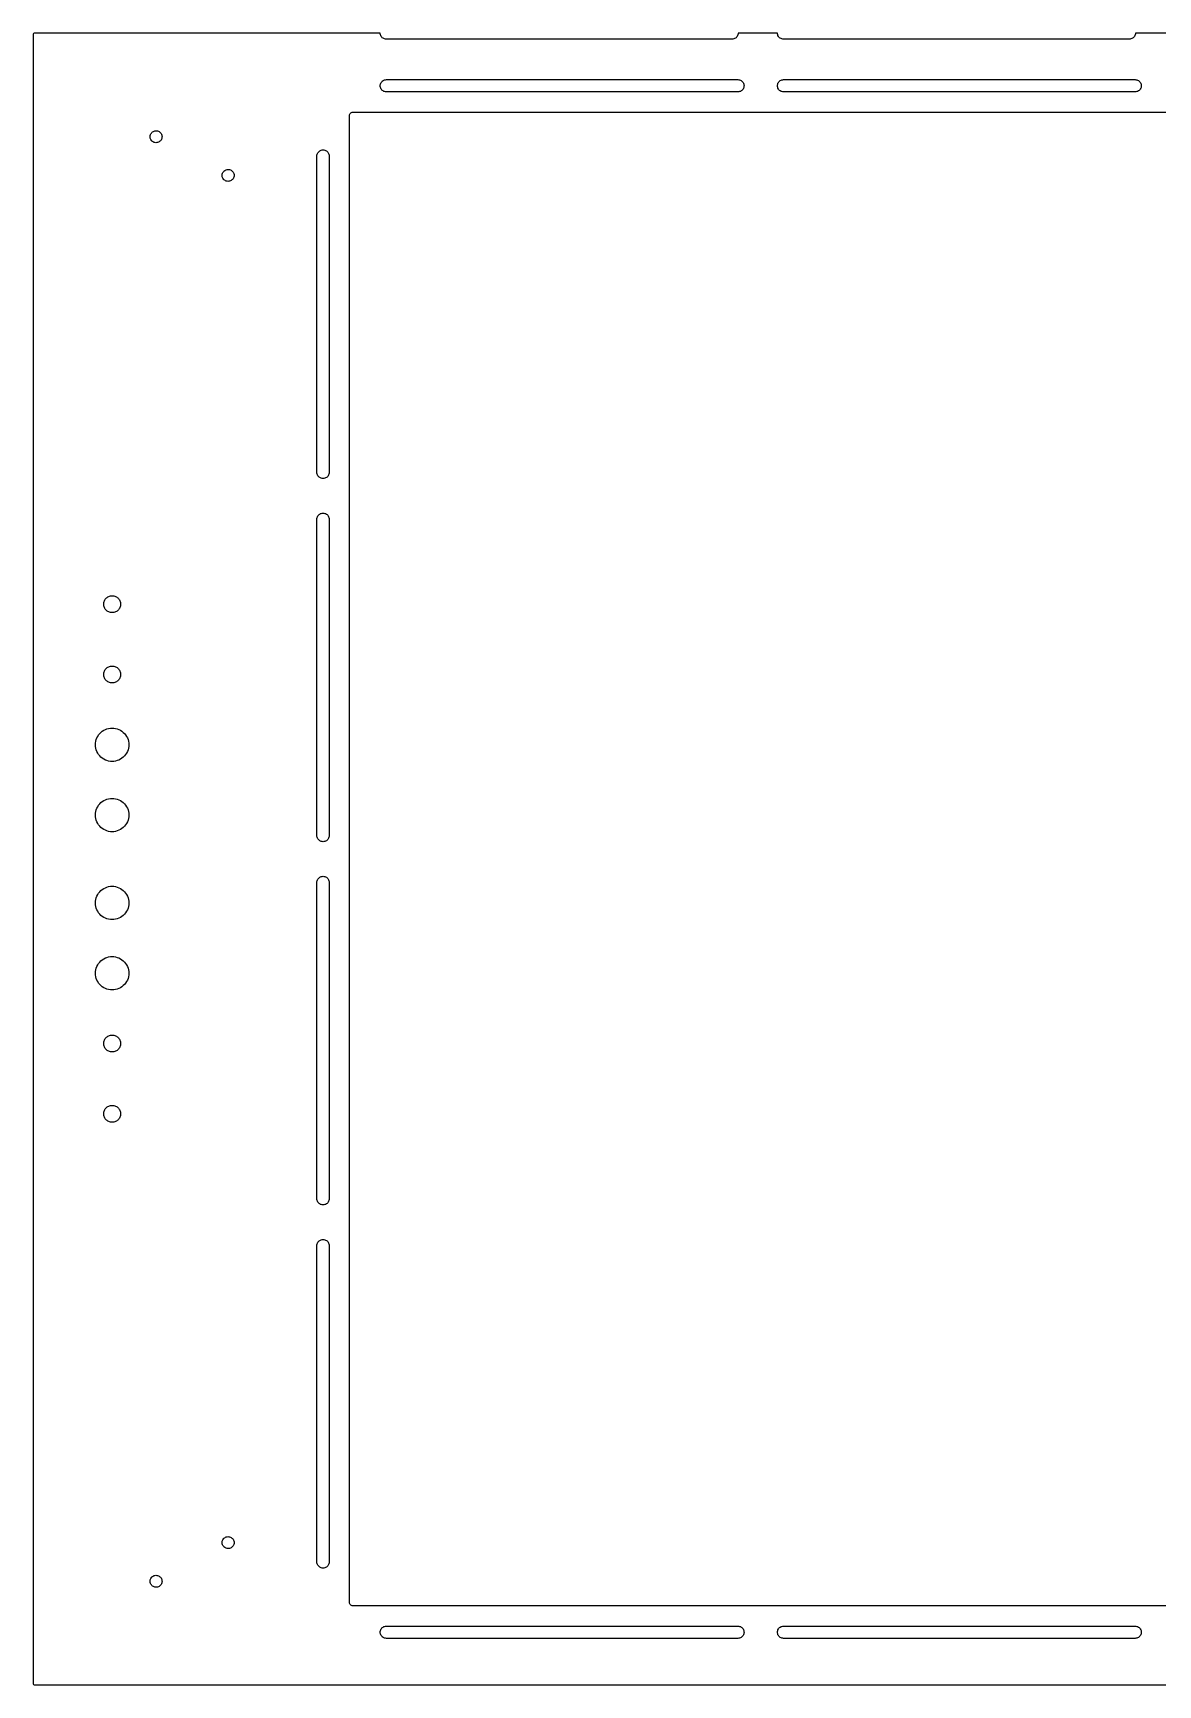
# Model space of a CAD drawing. Header units: metres. Extents: x -320 to 320, y -235 to 235.
# Drawn here: x -320 to 0, y -235 to 235 of the extents above; entities that cross this region are included whole.
import ezdxf

# ---------------------------------------------------------------- set-up
doc = ezdxf.new("R2010")
doc.units = ezdxf.units.M

msp = doc.modelspace()

# ---------------------------------------------------------------- linework, layer by layer
for p, q in [((-319.5, 235), (-319.691, 234.962)), ((-221.25, 235), (-319.5, 235)), ((-221.232, 234.751), (-221.25, 235)), ((-119.417, 235), (-119.434, 234.751)), ((-108.25, 235), (-119.417, 235)), ((-108.232, 234.751), (-108.25, 235)), ((-6.41666, 235), (-6.43448, 234.751)), ((4.75, 235), (-6.41666, 235)), ((-319.962, 234.691), (-320, 234.5)), ((-320, 234.5), (-320, -234.5)), ((-319.854, 234.854), (-319.962, 234.691)), ((-319.691, 234.962), (-319.854, 234.854)), ((-221.179, 234.507), (-221.232, 234.751)), ((-221.092, 234.273), (-221.179, 234.507)), ((-220.972, 234.054), (-221.092, 234.273)), ((-220.823, 233.854), (-220.972, 234.054)), ((-220.646, 233.677), (-220.823, 233.854)), ((-220.446, 233.528), (-220.646, 233.677)), ((-220.227, 233.408), (-220.446, 233.528)), ((-219.993, 233.321), (-220.227, 233.408)), ((-219.749, 233.268), (-219.993, 233.321)), ((-219.5, 233.25), (-219.749, 233.268)), ((-121.167, 233.25), (-219.5, 233.25)), ((-120.918, 233.268), (-121.167, 233.25)), ((-120.674, 233.321), (-120.918, 233.268)), ((-120.44, 233.408), (-120.674, 233.321)), ((-120.221, 233.528), (-120.44, 233.408)), ((-120.021, 233.677), (-120.221, 233.528)), ((-119.844, 233.854), (-120.021, 233.677)), ((-119.694, 234.054), (-119.844, 233.854)), ((-119.575, 234.273), (-119.694, 234.054)), ((-119.488, 234.507), (-119.575, 234.273)), ((-119.434, 234.751), (-119.488, 234.507)), ((-108.179, 234.507), (-108.232, 234.751)), ((-108.092, 234.273), (-108.179, 234.507)), ((-107.972, 234.054), (-108.092, 234.273)), ((-107.823, 233.854), (-107.972, 234.054)), ((-107.646, 233.677), (-107.823, 233.854)), ((-107.446, 233.528), (-107.646, 233.677)), ((-107.227, 233.408), (-107.446, 233.528)), ((-106.993, 233.321), (-107.227, 233.408)), ((-106.749, 233.268), (-106.993, 233.321)), ((-106.5, 233.25), (-106.749, 233.268)), ((-8.16666, 233.25), (-106.5, 233.25)), ((-7.9176, 233.268), (-8.16666, 233.25)), ((-7.67363, 233.321), (-7.9176, 233.268)), ((-7.43968, 233.408), (-7.67363, 233.321)), ((-7.22054, 233.528), (-7.43968, 233.408)), ((-7.02065, 233.677), (-7.22054, 233.528)), ((-6.8441, 233.854), (-7.02065, 233.677)), ((-6.69446, 234.054), (-6.8441, 233.854)), ((-6.5748, 234.273), (-6.69446, 234.054)), ((-6.48755, 234.507), (-6.5748, 234.273)), ((-6.43448, 234.751), (-6.48755, 234.507)), ((-221.092, 220.727), (-220.972, 220.946)), ((-220.972, 220.946), (-220.823, 221.146)), ((-220.823, 221.146), (-220.646, 221.323)), ((-220.646, 221.323), (-220.446, 221.472)), ((-220.446, 221.472), (-220.227, 221.592)), ((-220.227, 221.592), (-219.993, 221.679)), ((-219.993, 221.679), (-219.749, 221.732)), ((-219.749, 221.732), (-219.5, 221.75)), ((-219.5, 221.75), (-119.5, 221.75)), ((-119.5, 221.75), (-119.251, 221.732)), ((-119.251, 221.732), (-119.007, 221.679)), ((-119.007, 221.679), (-118.773, 221.592)), ((-118.773, 221.592), (-118.554, 221.472)), ((-118.554, 221.472), (-118.354, 221.323)), ((-118.354, 221.323), (-118.177, 221.146)), ((-118.177, 221.146), (-118.028, 220.946)), ((-118.028, 220.946), (-117.908, 220.727)), ((-108.092, 220.727), (-107.972, 220.946)), ((-107.972, 220.946), (-107.823, 221.146)), ((-107.823, 221.146), (-107.646, 221.323)), ((-107.646, 221.323), (-107.446, 221.472)), ((-107.446, 221.472), (-107.227, 221.592)), ((-107.227, 221.592), (-106.993, 221.679)), ((-106.993, 221.679), (-106.749, 221.732)), ((-106.749, 221.732), (-106.5, 221.75)), ((-106.5, 221.75), (-6.5, 221.75)), ((-6.5, 221.75), (-6.25095, 221.732)), ((-6.25095, 221.732), (-6.00696, 221.679)), ((-6.00696, 221.679), (-5.77301, 221.592)), ((-5.77301, 221.592), (-5.55386, 221.472)), ((-5.55386, 221.472), (-5.35399, 221.323)), ((-5.35399, 221.323), (-5.17743, 221.146)), ((-5.17743, 221.146), (-5.0278, 220.946)), ((-5.0278, 220.946), (-4.90814, 220.727)), ((-221.25, 220), (-221.232, 220.249)), ((-221.232, 219.751), (-221.25, 220)), ((-221.232, 220.249), (-221.179, 220.493)), ((-221.179, 219.507), (-221.232, 219.751)), ((-221.179, 220.493), (-221.092, 220.727)), ((-221.092, 219.273), (-221.179, 219.507)), ((-220.972, 219.054), (-221.092, 219.273)), ((-220.823, 218.854), (-220.972, 219.054)), ((-220.646, 218.677), (-220.823, 218.854)), ((-220.446, 218.528), (-220.646, 218.677)), ((-220.227, 218.408), (-220.446, 218.528)), ((-219.993, 218.321), (-220.227, 218.408)), ((-219.749, 218.268), (-219.993, 218.321)), ((-219.5, 218.25), (-219.749, 218.268)), ((-119.5, 218.25), (-219.5, 218.25)), ((-119.251, 218.268), (-119.5, 218.25)), ((-119.007, 218.321), (-119.251, 218.268)), ((-118.773, 218.408), (-119.007, 218.321)), ((-118.554, 218.528), (-118.773, 218.408)), ((-118.354, 218.677), (-118.554, 218.528)), ((-118.177, 218.854), (-118.354, 218.677)), ((-118.028, 219.054), (-118.177, 218.854)), ((-117.908, 219.273), (-118.028, 219.054)), ((-117.908, 220.727), (-117.821, 220.493)), ((-117.821, 219.507), (-117.908, 219.273)), ((-117.821, 220.493), (-117.768, 220.249)), ((-117.768, 219.751), (-117.821, 219.507)), ((-117.768, 220.249), (-117.75, 220)), ((-117.75, 220), (-117.768, 219.751)), ((-108.25, 220), (-108.232, 220.249)), ((-108.232, 219.751), (-108.25, 220)), ((-108.232, 220.249), (-108.179, 220.493)), ((-108.179, 219.507), (-108.232, 219.751)), ((-108.179, 220.493), (-108.092, 220.727)), ((-108.092, 219.273), (-108.179, 219.507)), ((-107.972, 219.054), (-108.092, 219.273)), ((-107.823, 218.854), (-107.972, 219.054)), ((-107.646, 218.677), (-107.823, 218.854)), ((-107.446, 218.528), (-107.646, 218.677)), ((-107.227, 218.408), (-107.446, 218.528)), ((-106.993, 218.321), (-107.227, 218.408)), ((-106.749, 218.268), (-106.993, 218.321)), ((-106.5, 218.25), (-106.749, 218.268)), ((-6.5, 218.25), (-106.5, 218.25)), ((-6.25095, 218.268), (-6.5, 218.25)), ((-6.00696, 218.321), (-6.25095, 218.268)), ((-5.77301, 218.408), (-6.00696, 218.321)), ((-5.55386, 218.528), (-5.77301, 218.408)), ((-5.35399, 218.677), (-5.55386, 218.528)), ((-5.17743, 218.854), (-5.35399, 218.677)), ((-5.0278, 219.054), (-5.17743, 218.854)), ((-4.90814, 219.273), (-5.0278, 219.054)), ((-4.90814, 220.727), (-4.82088, 220.493)), ((-4.82088, 219.507), (-4.90814, 219.273)), ((-4.82088, 220.493), (-4.76781, 220.249)), ((-4.76781, 219.751), (-4.82088, 219.507)), ((-4.76781, 220.249), (-4.75, 220)), ((-4.75, 220), (-4.76781, 219.751)), ((-230, 211.5), (-229.975, 211.723)), ((-230, -211.5), (-230, 211.5)), ((-229.975, 211.723), (-229.901, 211.934)), ((-229.901, 211.934), (-229.782, 212.123)), ((-229.782, 212.123), (-229.623, 212.282)), ((-229.623, 212.282), (-229.434, 212.401)), ((-229.434, 212.401), (-229.223, 212.475)), ((-229.223, 212.475), (-229, 212.5)), ((-229, 212.5), (229, 212.5)), ((-286.18, 206.724), (-285.989, 206.883)), ((-285.989, 206.883), (-285.777, 207.012)), ((-285.777, 207.012), (-285.549, 207.109)), ((-285.549, 207.109), (-285.309, 207.172)), ((-285.309, 207.172), (-285.062, 207.199)), ((-285.062, 207.199), (-284.814, 207.19)), ((-284.814, 207.19), (-284.57, 207.145)), ((-284.57, 207.145), (-284.335, 207.065)), ((-284.335, 207.065), (-284.114, 206.951)), ((-284.114, 206.951), (-283.913, 206.807)), ((-283.913, 206.807), (-283.734, 206.634)), ((-286.695, 205.624), (-286.659, 205.87)), ((-286.695, 205.376), (-286.695, 205.624)), ((-286.659, 205.13), (-286.695, 205.376)), ((-286.659, 205.87), (-286.588, 206.107)), ((-286.588, 204.893), (-286.659, 205.13)), ((-286.588, 206.107), (-286.482, 206.332)), ((-286.482, 204.668), (-286.588, 204.893)), ((-286.482, 206.332), (-286.346, 206.539)), ((-286.346, 204.461), (-286.482, 204.668)), ((-286.346, 206.539), (-286.18, 206.724)), ((-286.18, 204.276), (-286.346, 204.461)), ((-285.989, 204.117), (-286.18, 204.276)), ((-285.777, 203.988), (-285.989, 204.117)), ((-285.549, 203.891), (-285.777, 203.988)), ((-285.309, 203.828), (-285.549, 203.891)), ((-285.062, 203.801), (-285.309, 203.828)), ((-284.814, 203.81), (-285.062, 203.801)), ((-284.57, 203.855), (-284.814, 203.81)), ((-284.335, 203.935), (-284.57, 203.855)), ((-284.114, 204.049), (-284.335, 203.935)), ((-283.913, 204.193), (-284.114, 204.049)), ((-283.734, 204.366), (-283.913, 204.193)), ((-283.734, 206.634), (-283.582, 206.438)), ((-283.582, 204.562), (-283.734, 204.366)), ((-283.582, 206.438), (-283.461, 206.222)), ((-283.461, 204.778), (-283.582, 204.562)), ((-283.461, 206.222), (-283.372, 205.99)), ((-283.372, 205.01), (-283.461, 204.778)), ((-283.372, 205.99), (-283.318, 205.748)), ((-283.318, 205.252), (-283.372, 205.01)), ((-283.318, 205.748), (-283.3, 205.5)), ((-283.3, 205.5), (-283.318, 205.252)), ((-239.25, 200), (-239.232, 200.249)), ((-239.25, 110), (-239.25, 200)), ((-239.232, 200.249), (-239.179, 200.493)), ((-239.179, 200.493), (-239.092, 200.727)), ((-239.092, 200.727), (-238.972, 200.946)), ((-238.972, 200.946), (-238.823, 201.146)), ((-238.823, 201.146), (-238.646, 201.323)), ((-238.646, 201.323), (-238.446, 201.472)), ((-238.446, 201.472), (-238.227, 201.592)), ((-238.227, 201.592), (-237.993, 201.679)), ((-237.993, 201.679), (-237.749, 201.732)), ((-237.749, 201.732), (-237.5, 201.75)), ((-237.5, 201.75), (-237.251, 201.732)), ((-237.251, 201.732), (-237.007, 201.679)), ((-237.007, 201.679), (-236.773, 201.592)), ((-236.773, 201.592), (-236.554, 201.472)), ((-236.554, 201.472), (-236.354, 201.323)), ((-236.354, 201.323), (-236.177, 201.146)), ((-236.177, 201.146), (-236.028, 200.946)), ((-236.028, 200.946), (-235.908, 200.727)), ((-235.908, 200.727), (-235.821, 200.493)), ((-235.821, 200.493), (-235.768, 200.249)), ((-235.768, 200.249), (-235.75, 200)), ((-235.75, 200), (-235.75, 110)), ((-266.195, 194.624), (-266.159, 194.87)), ((-266.195, 194.376), (-266.195, 194.624)), ((-266.159, 194.13), (-266.195, 194.376)), ((-266.159, 194.87), (-266.088, 195.107)), ((-266.088, 193.893), (-266.159, 194.13)), ((-266.088, 195.107), (-265.982, 195.332)), ((-265.982, 193.668), (-266.088, 193.893)), ((-265.982, 195.332), (-265.846, 195.539)), ((-265.846, 193.461), (-265.982, 193.668)), ((-265.846, 195.539), (-265.68, 195.724)), ((-265.68, 193.276), (-265.846, 193.461)), ((-265.68, 195.724), (-265.489, 195.883)), ((-265.489, 193.117), (-265.68, 193.276)), ((-265.489, 195.883), (-265.277, 196.012)), ((-265.277, 192.988), (-265.489, 193.117)), ((-265.277, 196.012), (-265.049, 196.109)), ((-265.049, 192.891), (-265.277, 192.988)), ((-265.049, 196.109), (-264.809, 196.172)), ((-264.809, 192.828), (-265.049, 192.891)), ((-264.809, 196.172), (-264.562, 196.199)), ((-264.562, 192.801), (-264.809, 192.828)), ((-264.562, 196.199), (-264.314, 196.19)), ((-264.314, 192.81), (-264.562, 192.801)), ((-264.314, 196.19), (-264.07, 196.145)), ((-264.07, 192.855), (-264.314, 192.81)), ((-264.07, 196.145), (-263.835, 196.065)), ((-263.835, 192.935), (-264.07, 192.855)), ((-263.835, 196.065), (-263.614, 195.951)), ((-263.614, 193.049), (-263.835, 192.935)), ((-263.614, 195.951), (-263.413, 195.807)), ((-263.413, 193.193), (-263.614, 193.049)), ((-263.413, 195.807), (-263.234, 195.634)), ((-263.234, 193.366), (-263.413, 193.193)), ((-263.234, 195.634), (-263.082, 195.438)), ((-263.082, 193.562), (-263.234, 193.366)), ((-263.082, 195.438), (-262.961, 195.222)), ((-262.961, 193.778), (-263.082, 193.562)), ((-262.961, 195.222), (-262.872, 194.99)), ((-262.872, 194.01), (-262.961, 193.778)), ((-262.872, 194.99), (-262.818, 194.748)), ((-262.818, 194.252), (-262.872, 194.01)), ((-262.818, 194.748), (-262.8, 194.5)), ((-262.8, 194.5), (-262.818, 194.252)), ((-239.232, 109.751), (-239.25, 110)), ((-239.179, 109.507), (-239.232, 109.751)), ((-239.092, 109.273), (-239.179, 109.507)), ((-238.972, 109.054), (-239.092, 109.273)), ((-238.823, 108.854), (-238.972, 109.054)), ((-238.646, 108.677), (-238.823, 108.854)), ((-238.446, 108.528), (-238.646, 108.677)), ((-238.227, 108.408), (-238.446, 108.528)), ((-237.993, 108.321), (-238.227, 108.408)), ((-237.749, 108.268), (-237.993, 108.321)), ((-237.5, 108.25), (-237.749, 108.268)), ((-237.251, 108.268), (-237.5, 108.25)), ((-237.007, 108.321), (-237.251, 108.268)), ((-236.773, 108.408), (-237.007, 108.321)), ((-236.554, 108.528), (-236.773, 108.408)), ((-236.354, 108.677), (-236.554, 108.528)), ((-236.177, 108.854), (-236.354, 108.677)), ((-236.028, 109.054), (-236.177, 108.854)), ((-235.908, 109.273), (-236.028, 109.054)), ((-235.821, 109.507), (-235.908, 109.273)), ((-235.768, 109.751), (-235.821, 109.507)), ((-235.75, 110), (-235.768, 109.751)), ((-239.25, 96.6667), (-239.232, 96.9157)), ((-239.25, 6.66666), (-239.25, 96.6667)), ((-239.232, 96.9157), (-239.179, 97.1597)), ((-239.179, 97.1597), (-239.092, 97.3936)), ((-239.092, 97.3936), (-238.972, 97.6128)), ((-238.972, 97.6128), (-238.823, 97.8127)), ((-238.823, 97.8127), (-238.646, 97.9892)), ((-238.646, 97.9892), (-238.446, 98.1389)), ((-238.446, 98.1389), (-238.227, 98.2585)), ((-238.227, 98.2585), (-237.993, 98.3458)), ((-237.993, 98.3458), (-237.749, 98.3988)), ((-237.749, 98.3988), (-237.5, 98.4167)), ((-237.5, 98.4167), (-237.251, 98.3988)), ((-237.251, 98.3988), (-237.007, 98.3458)), ((-237.007, 98.3458), (-236.773, 98.2585)), ((-236.773, 98.2585), (-236.554, 98.1389)), ((-236.554, 98.1389), (-236.354, 97.9892)), ((-236.354, 97.9892), (-236.177, 97.8127)), ((-236.177, 97.8127), (-236.028, 97.6128)), ((-236.028, 97.6128), (-235.908, 97.3936)), ((-235.908, 97.3936), (-235.821, 97.1597)), ((-235.821, 97.1597), (-235.768, 96.9157)), ((-235.768, 96.9157), (-235.75, 96.6667)), ((-235.75, 96.6667), (-235.75, 6.66666)), ((-299.9, 72.5), (-299.887, 72.7509)), ((-299.887, 72.2491), (-299.9, 72.5)), ((-299.887, 72.7509), (-299.848, 72.999)), ((-299.848, 72.001), (-299.887, 72.2491)), ((-299.848, 72.999), (-299.783, 73.2416)), ((-299.783, 71.7584), (-299.848, 72.001)), ((-299.783, 73.2416), (-299.693, 73.4762)), ((-299.693, 71.5238), (-299.783, 71.7584)), ((-299.693, 73.4762), (-299.578, 73.7)), ((-299.578, 71.3), (-299.693, 71.5238)), ((-299.578, 73.7), (-299.442, 73.9107)), ((-299.442, 71.0893), (-299.578, 71.3)), ((-299.442, 73.9107), (-299.284, 74.1059)), ((-299.284, 70.8941), (-299.442, 71.0893)), ((-299.284, 74.1059), (-299.106, 74.2835)), ((-299.106, 70.7164), (-299.284, 70.8941)), ((-299.106, 74.2835), (-298.911, 74.4416)), ((-298.911, 70.5583), (-299.106, 70.7164)), ((-298.911, 74.4416), (-298.7, 74.5785)), ((-298.7, 70.4215), (-298.911, 70.5583)), ((-298.7, 74.5785), (-298.476, 74.6925)), ((-298.476, 74.6925), (-298.242, 74.7825)), ((-298.242, 74.7825), (-297.999, 74.8475)), ((-297.999, 74.8475), (-297.751, 74.8869)), ((-297.751, 74.8869), (-297.5, 74.9)), ((-297.5, 74.9), (-297.249, 74.8869)), ((-297.249, 74.8869), (-297.001, 74.8475)), ((-297.001, 74.8475), (-296.758, 74.7825)), ((-296.758, 74.7825), (-296.524, 74.6925)), ((-296.524, 74.6925), (-296.3, 74.5785)), ((-296.3, 74.5785), (-296.089, 74.4416)), ((-296.089, 70.5583), (-296.3, 70.4215)), ((-296.089, 74.4416), (-295.894, 74.2835)), ((-295.894, 70.7164), (-296.089, 70.5583)), ((-295.894, 74.2835), (-295.716, 74.1059)), ((-295.716, 70.8941), (-295.894, 70.7164)), ((-295.716, 74.1059), (-295.558, 73.9107)), ((-295.558, 71.0893), (-295.716, 70.8941)), ((-295.558, 73.9107), (-295.422, 73.7)), ((-295.422, 71.3), (-295.558, 71.0893)), ((-295.422, 73.7), (-295.307, 73.4762)), ((-295.307, 71.5238), (-295.422, 71.3)), ((-295.307, 73.4762), (-295.217, 73.2416)), ((-295.217, 71.7584), (-295.307, 71.5238)), ((-295.217, 73.2416), (-295.152, 72.999)), ((-295.152, 72.001), (-295.217, 71.7584)), ((-295.152, 72.999), (-295.113, 72.7509)), ((-295.113, 72.2491), (-295.152, 72.001)), ((-295.113, 72.7509), (-295.1, 72.5)), ((-295.1, 72.5), (-295.113, 72.2491)), ((-298.476, 70.3075), (-298.7, 70.4215)), ((-298.242, 70.2175), (-298.476, 70.3075)), ((-297.999, 70.1524), (-298.242, 70.2175)), ((-297.751, 70.1131), (-297.999, 70.1524)), ((-297.5, 70.1), (-297.751, 70.1131)), ((-297.249, 70.1131), (-297.5, 70.1)), ((-297.001, 70.1524), (-297.249, 70.1131)), ((-296.758, 70.2175), (-297.001, 70.1524)), ((-296.524, 70.3075), (-296.758, 70.2175)), ((-296.3, 70.4215), (-296.524, 70.3075)), ((-299.9, 52.5), (-299.887, 52.7509)), ((-299.887, 52.2491), (-299.9, 52.5)), ((-299.887, 52.7509), (-299.848, 52.999)), ((-299.848, 52.001), (-299.887, 52.2491)), ((-299.848, 52.999), (-299.783, 53.2416)), ((-299.783, 51.7583), (-299.848, 52.001)), ((-299.783, 53.2416), (-299.693, 53.4762)), ((-299.693, 51.5238), (-299.783, 51.7583)), ((-299.693, 53.4762), (-299.578, 53.7)), ((-299.578, 53.7), (-299.442, 53.9107)), ((-299.442, 53.9107), (-299.284, 54.1059)), ((-299.284, 54.1059), (-299.106, 54.2835)), ((-299.106, 54.2835), (-298.911, 54.4416)), ((-298.911, 54.4416), (-298.7, 54.5785)), ((-298.7, 54.5785), (-298.476, 54.6925)), ((-298.476, 54.6925), (-298.242, 54.7825)), ((-298.242, 54.7825), (-297.999, 54.8475)), ((-297.999, 54.8475), (-297.751, 54.8868)), ((-297.751, 54.8868), (-297.5, 54.9)), ((-297.5, 54.9), (-297.249, 54.8868)), ((-297.249, 54.8868), (-297.001, 54.8475)), ((-297.001, 54.8475), (-296.758, 54.7825)), ((-296.758, 54.7825), (-296.524, 54.6925)), ((-296.524, 54.6925), (-296.3, 54.5785)), ((-296.3, 54.5785), (-296.089, 54.4416)), ((-296.089, 54.4416), (-295.894, 54.2835)), ((-295.894, 54.2835), (-295.716, 54.1059)), ((-295.716, 54.1059), (-295.558, 53.9107)), ((-295.558, 53.9107), (-295.422, 53.7)), ((-295.422, 53.7), (-295.307, 53.4762)), ((-295.307, 53.4762), (-295.217, 53.2416)), ((-295.217, 51.7583), (-295.307, 51.5238)), ((-295.217, 53.2416), (-295.152, 52.999)), ((-295.152, 52.001), (-295.217, 51.7583)), ((-295.152, 52.999), (-295.113, 52.7509)), ((-295.113, 52.2491), (-295.152, 52.001)), ((-295.113, 52.7509), (-295.1, 52.5)), ((-295.1, 52.5), (-295.113, 52.2491)), ((-299.578, 51.3), (-299.693, 51.5238)), ((-299.442, 51.0893), (-299.578, 51.3)), ((-299.284, 50.8941), (-299.442, 51.0893)), ((-299.106, 50.7164), (-299.284, 50.8941)), ((-298.911, 50.5583), (-299.106, 50.7164)), ((-298.7, 50.4215), (-298.911, 50.5583)), ((-298.476, 50.3075), (-298.7, 50.4215)), ((-298.242, 50.2175), (-298.476, 50.3075)), ((-297.999, 50.1524), (-298.242, 50.2175)), ((-297.751, 50.1131), (-297.999, 50.1524)), ((-297.5, 50.1), (-297.751, 50.1131)), ((-297.249, 50.1131), (-297.5, 50.1)), ((-297.001, 50.1524), (-297.249, 50.1131)), ((-296.758, 50.2175), (-297.001, 50.1524)), ((-296.524, 50.3075), (-296.758, 50.2175)), ((-296.3, 50.4215), (-296.524, 50.3075)), ((-296.089, 50.5583), (-296.3, 50.4215)), ((-295.894, 50.7164), (-296.089, 50.5583)), ((-295.716, 50.8941), (-295.894, 50.7164)), ((-295.558, 51.0893), (-295.716, 50.8941)), ((-295.422, 51.3), (-295.558, 51.0893)), ((-295.307, 51.5238), (-295.422, 51.3)), ((-302.25, 32.5), (-302.224, 32.9965)), ((-302.224, 32.9965), (-302.146, 33.4876)), ((-302.146, 33.4876), (-302.018, 33.9678)), ((-302.018, 33.9678), (-301.839, 34.432)), ((-301.839, 34.432), (-301.614, 34.875)), ((-301.614, 34.875), (-301.343, 35.292)), ((-301.343, 35.292), (-301.03, 35.6784)), ((-301.03, 35.6784), (-300.678, 36.0299)), ((-300.678, 36.0299), (-300.292, 36.3428)), ((-300.292, 36.3428), (-299.875, 36.6136)), ((-299.875, 36.6136), (-299.432, 36.8393)), ((-299.432, 36.8393), (-298.968, 37.0175)), ((-298.968, 37.0175), (-298.488, 37.1462)), ((-298.488, 37.1462), (-297.997, 37.224)), ((-297.997, 37.224), (-297.5, 37.25)), ((-297.5, 37.25), (-297.003, 37.224)), ((-297.003, 37.224), (-296.512, 37.1462)), ((-296.512, 37.1462), (-296.032, 37.0175)), ((-296.032, 37.0175), (-295.568, 36.8393)), ((-295.568, 36.8393), (-295.125, 36.6136)), ((-295.125, 36.6136), (-294.708, 36.3428)), ((-294.708, 36.3428), (-294.322, 36.0299)), ((-294.322, 36.0299), (-293.97, 35.6784)), ((-293.97, 35.6784), (-293.657, 35.292)), ((-293.657, 35.292), (-293.386, 34.875)), ((-293.386, 34.875), (-293.161, 34.432)), ((-293.161, 34.432), (-292.982, 33.9678)), ((-292.982, 33.9678), (-292.854, 33.4876)), ((-292.854, 33.4876), (-292.776, 32.9965)), ((-292.776, 32.9965), (-292.75, 32.5)), ((-302.224, 32.0035), (-302.25, 32.5)), ((-302.146, 31.5124), (-302.224, 32.0035)), ((-302.018, 31.0322), (-302.146, 31.5124)), ((-301.839, 30.568), (-302.018, 31.0322)), ((-301.614, 30.125), (-301.839, 30.568)), ((-301.343, 29.708), (-301.614, 30.125)), ((-301.03, 29.3216), (-301.343, 29.708)), ((-300.678, 28.9701), (-301.03, 29.3216)), ((-300.292, 28.6572), (-300.678, 28.9701)), ((-299.875, 28.3864), (-300.292, 28.6572)), ((-299.432, 28.1607), (-299.875, 28.3864)), ((-295.125, 28.3864), (-295.568, 28.1607)), ((-294.708, 28.6572), (-295.125, 28.3864)), ((-294.322, 28.9701), (-294.708, 28.6572)), ((-293.97, 29.3216), (-294.322, 28.9701)), ((-293.657, 29.708), (-293.97, 29.3216)), ((-293.386, 30.125), (-293.657, 29.708)), ((-293.161, 30.568), (-293.386, 30.125)), ((-292.982, 31.0322), (-293.161, 30.568)), ((-292.854, 31.5124), (-292.982, 31.0322)), ((-292.776, 32.0035), (-292.854, 31.5124)), ((-292.75, 32.5), (-292.776, 32.0035)), ((-298.968, 27.9825), (-299.432, 28.1607)), ((-298.488, 27.8538), (-298.968, 27.9825)), ((-297.997, 27.776), (-298.488, 27.8538)), ((-297.5, 27.75), (-297.997, 27.776)), ((-297.003, 27.776), (-297.5, 27.75)), ((-296.512, 27.8538), (-297.003, 27.776)), ((-296.032, 27.9825), (-296.512, 27.8538)), ((-295.568, 28.1607), (-296.032, 27.9825)), ((-302.018, 13.9678), (-301.839, 14.432)), ((-301.839, 14.432), (-301.614, 14.875)), ((-301.614, 14.875), (-301.343, 15.292)), ((-301.343, 15.292), (-301.03, 15.6784)), ((-301.03, 15.6784), (-300.678, 16.0299)), ((-300.678, 16.0299), (-300.292, 16.3428)), ((-300.292, 16.3428), (-299.875, 16.6136)), ((-299.875, 16.6136), (-299.432, 16.8393)), ((-299.432, 16.8393), (-298.968, 17.0175)), ((-298.968, 17.0175), (-298.488, 17.1462)), ((-298.488, 17.1462), (-297.997, 17.224)), ((-297.997, 17.224), (-297.5, 17.25)), ((-297.5, 17.25), (-297.003, 17.224)), ((-297.003, 17.224), (-296.512, 17.1462)), ((-296.512, 17.1462), (-296.032, 17.0175)), ((-296.032, 17.0175), (-295.568, 16.8393)), ((-295.568, 16.8393), (-295.125, 16.6136)), ((-295.125, 16.6136), (-294.708, 16.3428)), ((-294.708, 16.3428), (-294.322, 16.0299)), ((-294.322, 16.0299), (-293.97, 15.6784)), ((-293.97, 15.6784), (-293.657, 15.292)), ((-293.657, 15.292), (-293.386, 14.875)), ((-293.386, 14.875), (-293.161, 14.432)), ((-293.161, 14.432), (-292.982, 13.9678)), ((-302.25, 12.5), (-302.224, 12.9965)), ((-302.224, 12.0035), (-302.25, 12.5)), ((-302.224, 12.9965), (-302.146, 13.4876)), ((-302.146, 11.5124), (-302.224, 12.0035)), ((-302.146, 13.4876), (-302.018, 13.9678)), ((-302.018, 11.0322), (-302.146, 11.5124)), ((-301.839, 10.568), (-302.018, 11.0322)), ((-301.614, 10.125), (-301.839, 10.568)), ((-301.343, 9.70801), (-301.614, 10.125)), ((-301.03, 9.32162), (-301.343, 9.70801)), ((-293.657, 9.70801), (-293.97, 9.32162)), ((-293.386, 10.125), (-293.657, 9.70801)), ((-293.161, 10.568), (-293.386, 10.125)), ((-292.982, 11.0322), (-293.161, 10.568)), ((-292.982, 13.9678), (-292.854, 13.4876)), ((-292.854, 11.5124), (-292.982, 11.0322)), ((-292.854, 13.4876), (-292.776, 12.9965)), ((-292.776, 12.0035), (-292.854, 11.5124)), ((-292.776, 12.9965), (-292.75, 12.5)), ((-292.75, 12.5), (-292.776, 12.0035)), ((-300.678, 8.97006), (-301.03, 9.32162)), ((-300.292, 8.65717), (-300.678, 8.97006)), ((-299.875, 8.38637), (-300.292, 8.65717)), ((-299.432, 8.16066), (-299.875, 8.38637)), ((-298.968, 7.98247), (-299.432, 8.16066)), ((-298.488, 7.85379), (-298.968, 7.98247)), ((-297.997, 7.77602), (-298.488, 7.85379)), ((-297.5, 7.75), (-297.997, 7.77602)), ((-297.003, 7.77602), (-297.5, 7.75)), ((-296.512, 7.85379), (-297.003, 7.77602)), ((-296.032, 7.98247), (-296.512, 7.85379)), ((-295.568, 8.16066), (-296.032, 7.98247)), ((-295.125, 8.38637), (-295.568, 8.16066)), ((-294.708, 8.65717), (-295.125, 8.38637)), ((-294.322, 8.97006), (-294.708, 8.65717)), ((-293.97, 9.32162), (-294.322, 8.97006)), ((-239.232, 6.4176), (-239.25, 6.66666)), ((-239.179, 6.17363), (-239.232, 6.4176)), ((-239.092, 5.93968), (-239.179, 6.17363)), ((-238.972, 5.72054), (-239.092, 5.93968)), ((-238.823, 5.52065), (-238.972, 5.72054)), ((-238.646, 5.3441), (-238.823, 5.52065)), ((-238.446, 5.19446), (-238.646, 5.3441)), ((-238.227, 5.0748), (-238.446, 5.19446)), ((-237.993, 4.98755), (-238.227, 5.0748)), ((-237.749, 4.93448), (-237.993, 4.98755)), ((-237.5, 4.91666), (-237.749, 4.93448)), ((-237.251, 4.93448), (-237.5, 4.91666)), ((-237.007, 4.98755), (-237.251, 4.93448)), ((-236.773, 5.0748), (-237.007, 4.98755)), ((-236.554, 5.19446), (-236.773, 5.0748)), ((-236.354, 5.3441), (-236.554, 5.19446)), ((-236.177, 5.52065), (-236.354, 5.3441)), ((-236.028, 5.72054), (-236.177, 5.52065)), ((-235.908, 5.93968), (-236.028, 5.72054)), ((-235.821, 6.17363), (-235.908, 5.93968)), ((-235.768, 6.4176), (-235.821, 6.17363)), ((-235.75, 6.66666), (-235.768, 6.4176)), ((-301.343, -9.70801), (-301.03, -9.32162)), ((-301.03, -9.32162), (-300.678, -8.97006)), ((-300.678, -8.97006), (-300.292, -8.65717)), ((-300.292, -8.65717), (-299.875, -8.38637)), ((-299.875, -8.38637), (-299.432, -8.16066)), ((-299.432, -8.16066), (-298.968, -7.98247)), ((-298.968, -7.98247), (-298.488, -7.85379)), ((-298.488, -7.85379), (-297.997, -7.77602)), ((-297.997, -7.77602), (-297.5, -7.75)), ((-297.5, -7.75), (-297.003, -7.77602)), ((-297.003, -7.77602), (-296.512, -7.85379)), ((-296.512, -7.85379), (-296.032, -7.98247)), ((-296.032, -7.98247), (-295.568, -8.16066)), ((-295.568, -8.16066), (-295.125, -8.38637)), ((-295.125, -8.38637), (-294.708, -8.65717)), ((-294.708, -8.65717), (-294.322, -8.97006)), ((-294.322, -8.97006), (-293.97, -9.32162)), ((-293.97, -9.32162), (-293.657, -9.70801)), ((-239.25, -6.66666), (-239.232, -6.4176)), ((-239.25, -96.6667), (-239.25, -6.66666)), ((-239.232, -6.4176), (-239.179, -6.17363)), ((-239.179, -6.17363), (-239.092, -5.93968)), ((-239.092, -5.93968), (-238.972, -5.72054)), ((-238.972, -5.72054), (-238.823, -5.52065)), ((-238.823, -5.52065), (-238.646, -5.3441)), ((-238.646, -5.3441), (-238.446, -5.19446)), ((-238.446, -5.19446), (-238.227, -5.0748)), ((-238.227, -5.0748), (-237.993, -4.98755)), ((-237.993, -4.98755), (-237.749, -4.93448)), ((-237.749, -4.93448), (-237.5, -4.91666)), ((-237.5, -4.91666), (-237.251, -4.93448)), ((-237.251, -4.93448), (-237.007, -4.98755)), ((-237.007, -4.98755), (-236.773, -5.0748)), ((-236.773, -5.0748), (-236.554, -5.19446)), ((-236.554, -5.19446), (-236.354, -5.3441)), ((-236.354, -5.3441), (-236.177, -5.52065)), ((-236.177, -5.52065), (-236.028, -5.72054)), ((-236.028, -5.72054), (-235.908, -5.93968)), ((-235.908, -5.93968), (-235.821, -6.17363)), ((-235.821, -6.17363), (-235.768, -6.4176)), ((-235.768, -6.4176), (-235.75, -6.66666)), ((-235.75, -6.66666), (-235.75, -96.6667)), ((-302.25, -12.5), (-302.224, -12.0035)), ((-302.224, -12.9965), (-302.25, -12.5)), ((-302.224, -12.0035), (-302.146, -11.5124)), ((-302.146, -13.4876), (-302.224, -12.9965)), ((-302.146, -11.5124), (-302.018, -11.0322)), ((-302.018, -13.9678), (-302.146, -13.4876)), ((-302.018, -11.0322), (-301.839, -10.568)), ((-301.839, -14.432), (-302.018, -13.9678)), ((-301.839, -10.568), (-301.614, -10.125)), ((-301.614, -10.125), (-301.343, -9.70801)), ((-293.657, -9.70801), (-293.386, -10.125)), ((-293.386, -10.125), (-293.161, -10.568)), ((-293.161, -10.568), (-292.982, -11.0322)), ((-292.982, -13.9678), (-293.161, -14.432)), ((-292.982, -11.0322), (-292.854, -11.5124)), ((-292.854, -13.4876), (-292.982, -13.9678)), ((-292.854, -11.5124), (-292.776, -12.0035)), ((-292.776, -12.9965), (-292.854, -13.4876)), ((-292.776, -12.0035), (-292.75, -12.5)), ((-292.75, -12.5), (-292.776, -12.9965)), ((-301.614, -14.875), (-301.839, -14.432)), ((-301.343, -15.292), (-301.614, -14.875)), ((-301.03, -15.6784), (-301.343, -15.292)), ((-300.678, -16.0299), (-301.03, -15.6784)), ((-300.292, -16.3428), (-300.678, -16.0299)), ((-299.875, -16.6136), (-300.292, -16.3428)), ((-299.432, -16.8393), (-299.875, -16.6136)), ((-298.968, -17.0175), (-299.432, -16.8393)), ((-298.488, -17.1462), (-298.968, -17.0175)), ((-297.997, -17.224), (-298.488, -17.1462)), ((-297.5, -17.25), (-297.997, -17.224)), ((-297.003, -17.224), (-297.5, -17.25)), ((-296.512, -17.1462), (-297.003, -17.224)), ((-296.032, -17.0175), (-296.512, -17.1462)), ((-295.568, -16.8393), (-296.032, -17.0175)), ((-295.125, -16.6136), (-295.568, -16.8393)), ((-294.708, -16.3428), (-295.125, -16.6136)), ((-294.322, -16.0299), (-294.708, -16.3428)), ((-293.97, -15.6784), (-294.322, -16.0299)), ((-293.657, -15.292), (-293.97, -15.6784)), ((-293.386, -14.875), (-293.657, -15.292)), ((-293.161, -14.432), (-293.386, -14.875)), ((-299.875, -28.3864), (-299.432, -28.1607)), ((-299.432, -28.1607), (-298.968, -27.9825)), ((-298.968, -27.9825), (-298.488, -27.8538)), ((-298.488, -27.8538), (-297.997, -27.776)), ((-297.997, -27.776), (-297.5, -27.75)), ((-297.5, -27.75), (-297.003, -27.776)), ((-297.003, -27.776), (-296.512, -27.8538)), ((-296.512, -27.8538), (-296.032, -27.9825)), ((-296.032, -27.9825), (-295.568, -28.1607)), ((-295.568, -28.1607), (-295.125, -28.3864)), ((-302.25, -32.5), (-302.224, -32.0035)), ((-302.224, -32.9965), (-302.25, -32.5)), ((-302.224, -32.0035), (-302.146, -31.5124)), ((-302.146, -31.5124), (-302.018, -31.0322)), ((-302.018, -31.0322), (-301.839, -30.568)), ((-301.839, -30.568), (-301.614, -30.125)), ((-301.614, -30.125), (-301.343, -29.708)), ((-301.343, -29.708), (-301.03, -29.3216)), ((-301.03, -29.3216), (-300.678, -28.9701)), ((-300.678, -28.9701), (-300.292, -28.6572)), ((-300.292, -28.6572), (-299.875, -28.3864)), ((-295.125, -28.3864), (-294.708, -28.6572)), ((-294.708, -28.6572), (-294.322, -28.9701)), ((-294.322, -28.9701), (-293.97, -29.3216)), ((-293.97, -29.3216), (-293.657, -29.708)), ((-293.657, -29.708), (-293.386, -30.125)), ((-293.386, -30.125), (-293.161, -30.568)), ((-293.161, -30.568), (-292.982, -31.0322)), ((-292.982, -31.0322), (-292.854, -31.5124)), ((-292.854, -31.5124), (-292.776, -32.0035)), ((-292.776, -32.0035), (-292.75, -32.5)), ((-292.75, -32.5), (-292.776, -32.9965)), ((-302.146, -33.4876), (-302.224, -32.9965)), ((-302.018, -33.9678), (-302.146, -33.4876)), ((-301.839, -34.432), (-302.018, -33.9678)), ((-301.614, -34.875), (-301.839, -34.432)), ((-301.343, -35.292), (-301.614, -34.875)), ((-301.03, -35.6784), (-301.343, -35.292)), ((-300.678, -36.0299), (-301.03, -35.6784)), ((-300.292, -36.3428), (-300.678, -36.0299)), ((-299.875, -36.6136), (-300.292, -36.3428)), ((-299.432, -36.8393), (-299.875, -36.6136)), ((-298.968, -37.0175), (-299.432, -36.8393)), ((-298.488, -37.1462), (-298.968, -37.0175)), ((-297.997, -37.224), (-298.488, -37.1462)), ((-297.5, -37.25), (-297.997, -37.224)), ((-297.003, -37.224), (-297.5, -37.25)), ((-296.512, -37.1462), (-297.003, -37.224)), ((-296.032, -37.0175), (-296.512, -37.1462)), ((-295.568, -36.8393), (-296.032, -37.0175)), ((-295.125, -36.6136), (-295.568, -36.8393)), ((-294.708, -36.3428), (-295.125, -36.6136)), ((-294.322, -36.0299), (-294.708, -36.3428)), ((-293.97, -35.6784), (-294.322, -36.0299)), ((-293.657, -35.292), (-293.97, -35.6784)), ((-293.386, -34.875), (-293.657, -35.292)), ((-293.161, -34.432), (-293.386, -34.875)), ((-292.982, -33.9678), (-293.161, -34.432)), ((-292.854, -33.4876), (-292.982, -33.9678)), ((-292.776, -32.9965), (-292.854, -33.4876)), ((-299.783, -51.7583), (-299.693, -51.5238)), ((-299.693, -51.5238), (-299.578, -51.3)), ((-299.578, -51.3), (-299.442, -51.0893)), ((-299.442, -51.0893), (-299.284, -50.8941)), ((-299.284, -50.8941), (-299.106, -50.7164)), ((-299.106, -50.7164), (-298.911, -50.5583)), ((-298.911, -50.5583), (-298.7, -50.4215)), ((-298.7, -50.4215), (-298.476, -50.3075)), ((-298.476, -50.3075), (-298.242, -50.2175)), ((-298.242, -50.2175), (-297.999, -50.1524)), ((-297.999, -50.1524), (-297.751, -50.1131)), ((-297.751, -50.1131), (-297.5, -50.1)), ((-297.5, -50.1), (-297.249, -50.1131)), ((-297.249, -50.1131), (-297.001, -50.1524)), ((-297.001, -50.1524), (-296.758, -50.2175)), ((-296.758, -50.2175), (-296.524, -50.3075)), ((-296.524, -50.3075), (-296.3, -50.4215)), ((-296.3, -50.4215), (-296.089, -50.5583)), ((-296.089, -50.5583), (-295.894, -50.7164)), ((-295.894, -50.7164), (-295.716, -50.8941)), ((-295.716, -50.8941), (-295.558, -51.0893)), ((-295.558, -51.0893), (-295.422, -51.3)), ((-295.422, -51.3), (-295.307, -51.5238)), ((-295.307, -51.5238), (-295.217, -51.7583)), ((-299.9, -52.5), (-299.887, -52.2491)), ((-299.887, -52.7509), (-299.9, -52.5)), ((-299.887, -52.2491), (-299.848, -52.001)), ((-299.848, -52.999), (-299.887, -52.7509)), ((-299.848, -52.001), (-299.783, -51.7583)), ((-299.783, -53.2416), (-299.848, -52.999)), ((-299.693, -53.4762), (-299.783, -53.2416)), ((-299.578, -53.7), (-299.693, -53.4762)), ((-299.442, -53.9107), (-299.578, -53.7)), ((-299.284, -54.1059), (-299.442, -53.9107)), ((-299.106, -54.2835), (-299.284, -54.1059)), ((-298.911, -54.4416), (-299.106, -54.2835)), ((-298.7, -54.5785), (-298.911, -54.4416)), ((-298.476, -54.6925), (-298.7, -54.5785)), ((-298.242, -54.7825), (-298.476, -54.6925)), ((-297.999, -54.8475), (-298.242, -54.7825)), ((-297.751, -54.8868), (-297.999, -54.8475)), ((-297.5, -54.9), (-297.751, -54.8868)), ((-297.249, -54.8868), (-297.5, -54.9)), ((-297.001, -54.8475), (-297.249, -54.8868)), ((-296.758, -54.7825), (-297.001, -54.8475)), ((-296.524, -54.6925), (-296.758, -54.7825)), ((-296.3, -54.5785), (-296.524, -54.6925)), ((-296.089, -54.4416), (-296.3, -54.5785)), ((-295.894, -54.2835), (-296.089, -54.4416)), ((-295.716, -54.1059), (-295.894, -54.2835)), ((-295.558, -53.9107), (-295.716, -54.1059)), ((-295.422, -53.7), (-295.558, -53.9107)), ((-295.307, -53.4762), (-295.422, -53.7)), ((-295.217, -53.2416), (-295.307, -53.4762)), ((-295.217, -51.7583), (-295.152, -52.001)), ((-295.152, -52.999), (-295.217, -53.2416)), ((-295.152, -52.001), (-295.113, -52.2491)), ((-295.113, -52.7509), (-295.152, -52.999)), ((-295.113, -52.2491), (-295.1, -52.5)), ((-295.1, -52.5), (-295.113, -52.7509)), ((-298.911, -70.5583), (-298.7, -70.4215)), ((-298.7, -70.4215), (-298.476, -70.3075)), ((-298.476, -70.3075), (-298.242, -70.2175)), ((-298.242, -70.2175), (-297.999, -70.1524)), ((-297.999, -70.1524), (-297.751, -70.1131)), ((-297.751, -70.1131), (-297.5, -70.1)), ((-297.5, -70.1), (-297.249, -70.1131)), ((-297.249, -70.1131), (-297.001, -70.1524)), ((-297.001, -70.1524), (-296.758, -70.2175)), ((-296.758, -70.2175), (-296.524, -70.3075)), ((-296.524, -70.3075), (-296.3, -70.4215)), ((-296.3, -70.4215), (-296.089, -70.5583)), ((-299.9, -72.5), (-299.887, -72.2491)), ((-299.887, -72.7509), (-299.9, -72.5)), ((-299.887, -72.2491), (-299.848, -72.001)), ((-299.848, -72.999), (-299.887, -72.7509)), ((-299.848, -72.001), (-299.783, -71.7584)), ((-299.783, -73.2416), (-299.848, -72.999)), ((-299.783, -71.7584), (-299.693, -71.5238)), ((-299.693, -73.4762), (-299.783, -73.2416)), ((-299.693, -71.5238), (-299.578, -71.3)), ((-299.578, -73.7), (-299.693, -73.4762)), ((-299.578, -71.3), (-299.442, -71.0893)), ((-299.442, -73.9107), (-299.578, -73.7)), ((-299.442, -71.0893), (-299.284, -70.8941)), ((-299.284, -74.1059), (-299.442, -73.9107)), ((-299.284, -70.8941), (-299.106, -70.7164)), ((-299.106, -74.2835), (-299.284, -74.1059)), ((-299.106, -70.7164), (-298.911, -70.5583)), ((-298.911, -74.4416), (-299.106, -74.2835)), ((-298.7, -74.5785), (-298.911, -74.4416)), ((-298.476, -74.6925), (-298.7, -74.5785)), ((-298.242, -74.7825), (-298.476, -74.6925)), ((-297.999, -74.8475), (-298.242, -74.7825)), ((-297.751, -74.8869), (-297.999, -74.8475)), ((-297.5, -74.9), (-297.751, -74.8869)), ((-297.249, -74.8869), (-297.5, -74.9)), ((-297.001, -74.8475), (-297.249, -74.8869)), ((-296.758, -74.7825), (-297.001, -74.8475)), ((-296.524, -74.6925), (-296.758, -74.7825)), ((-296.3, -74.5785), (-296.524, -74.6925)), ((-296.089, -74.4416), (-296.3, -74.5785)), ((-296.089, -70.5583), (-295.894, -70.7164)), ((-295.894, -74.2835), (-296.089, -74.4416)), ((-295.894, -70.7164), (-295.716, -70.8941)), ((-295.716, -74.1059), (-295.894, -74.2835)), ((-295.716, -70.8941), (-295.558, -71.0893)), ((-295.558, -73.9107), (-295.716, -74.1059)), ((-295.558, -71.0893), (-295.422, -71.3)), ((-295.422, -73.7), (-295.558, -73.9107)), ((-295.422, -71.3), (-295.307, -71.5238)), ((-295.307, -73.4762), (-295.422, -73.7)), ((-295.307, -71.5238), (-295.217, -71.7584)), ((-295.217, -73.2416), (-295.307, -73.4762)), ((-295.217, -71.7584), (-295.152, -72.001)), ((-295.152, -72.999), (-295.217, -73.2416)), ((-295.152, -72.001), (-295.113, -72.2491)), ((-295.113, -72.7509), (-295.152, -72.999)), ((-295.113, -72.2491), (-295.1, -72.5)), ((-295.1, -72.5), (-295.113, -72.7509)), ((-239.232, -96.9157), (-239.25, -96.6667)), ((-239.179, -97.1597), (-239.232, -96.9157)), ((-239.092, -97.3936), (-239.179, -97.1597)), ((-238.972, -97.6128), (-239.092, -97.3936)), ((-238.823, -97.8127), (-238.972, -97.6128)), ((-238.646, -97.9892), (-238.823, -97.8127)), ((-238.446, -98.1389), (-238.646, -97.9892)), ((-238.227, -98.2585), (-238.446, -98.1389)), ((-237.993, -98.3458), (-238.227, -98.2585)), ((-237.749, -98.3988), (-237.993, -98.3458)), ((-237.5, -98.4167), (-237.749, -98.3988)), ((-237.251, -98.3988), (-237.5, -98.4167)), ((-237.007, -98.3458), (-237.251, -98.3988)), ((-236.773, -98.2585), (-237.007, -98.3458)), ((-236.554, -98.1389), (-236.773, -98.2585)), ((-236.354, -97.9892), (-236.554, -98.1389)), ((-236.177, -97.8127), (-236.354, -97.9892)), ((-236.028, -97.6128), (-236.177, -97.8127)), ((-235.908, -97.3936), (-236.028, -97.6128)), ((-235.821, -97.1597), (-235.908, -97.3936)), ((-235.768, -96.9157), (-235.821, -97.1597)), ((-235.75, -96.6667), (-235.768, -96.9157)), ((-239.25, -110), (-239.232, -109.751)), ((-239.25, -200), (-239.25, -110)), ((-239.232, -109.751), (-239.179, -109.507)), ((-239.179, -109.507), (-239.092, -109.273)), ((-239.092, -109.273), (-238.972, -109.054)), ((-238.972, -109.054), (-238.823, -108.854)), ((-238.823, -108.854), (-238.646, -108.677)), ((-238.646, -108.677), (-238.446, -108.528)), ((-238.446, -108.528), (-238.227, -108.408)), ((-238.227, -108.408), (-237.993, -108.321)), ((-237.993, -108.321), (-237.749, -108.268)), ((-237.749, -108.268), (-237.5, -108.25)), ((-237.5, -108.25), (-237.251, -108.268)), ((-237.251, -108.268), (-237.007, -108.321)), ((-237.007, -108.321), (-236.773, -108.408)), ((-236.773, -108.408), (-236.554, -108.528)), ((-236.554, -108.528), (-236.354, -108.677)), ((-236.354, -108.677), (-236.177, -108.854)), ((-236.177, -108.854), (-236.028, -109.054)), ((-236.028, -109.054), (-235.908, -109.273)), ((-235.908, -109.273), (-235.821, -109.507)), ((-235.821, -109.507), (-235.768, -109.751)), ((-235.768, -109.751), (-235.75, -110)), ((-235.75, -110), (-235.75, -200)), ((-266.195, -194.376), (-266.159, -194.13)), ((-266.195, -194.624), (-266.195, -194.376)), ((-266.159, -194.87), (-266.195, -194.624)), ((-266.159, -194.13), (-266.088, -193.893)), ((-266.088, -195.107), (-266.159, -194.87)), ((-266.088, -193.893), (-265.982, -193.668)), ((-265.982, -195.332), (-266.088, -195.107)), ((-265.982, -193.668), (-265.846, -193.461)), ((-265.846, -195.539), (-265.982, -195.332)), ((-265.846, -193.461), (-265.68, -193.276)), ((-265.68, -195.724), (-265.846, -195.539)), ((-265.68, -193.276), (-265.489, -193.117)), ((-265.489, -195.883), (-265.68, -195.724)), ((-265.489, -193.117), (-265.277, -192.988)), ((-265.277, -196.012), (-265.489, -195.883)), ((-265.277, -192.988), (-265.049, -192.891)), ((-265.049, -196.109), (-265.277, -196.012)), ((-265.049, -192.891), (-264.809, -192.828)), ((-264.809, -196.172), (-265.049, -196.109)), ((-264.809, -192.828), (-264.562, -192.801)), ((-264.562, -196.199), (-264.809, -196.172)), ((-264.562, -192.801), (-264.314, -192.81)), ((-264.314, -196.19), (-264.562, -196.199)), ((-264.314, -192.81), (-264.07, -192.855)), ((-264.07, -196.145), (-264.314, -196.19)), ((-264.07, -192.855), (-263.835, -192.935)), ((-263.835, -196.065), (-264.07, -196.145)), ((-263.835, -192.935), (-263.614, -193.049)), ((-263.614, -195.951), (-263.835, -196.065)), ((-263.614, -193.049), (-263.413, -193.193)), ((-263.413, -195.807), (-263.614, -195.951)), ((-263.413, -193.193), (-263.234, -193.366)), ((-263.234, -195.634), (-263.413, -195.807)), ((-263.234, -193.366), (-263.082, -193.562)), ((-263.082, -195.438), (-263.234, -195.634)), ((-263.082, -193.562), (-262.961, -193.778)), ((-262.961, -195.222), (-263.082, -195.438)), ((-262.961, -193.778), (-262.872, -194.01)), ((-262.872, -194.99), (-262.961, -195.222)), ((-262.872, -194.01), (-262.818, -194.252)), ((-262.818, -194.748), (-262.872, -194.99)), ((-262.818, -194.252), (-262.8, -194.5)), ((-262.8, -194.5), (-262.818, -194.748)), ((-239.232, -200.249), (-239.25, -200)), ((-239.179, -200.493), (-239.232, -200.249)), ((-239.092, -200.727), (-239.179, -200.493)), ((-238.972, -200.946), (-239.092, -200.727)), ((-238.823, -201.146), (-238.972, -200.946)), ((-238.646, -201.323), (-238.823, -201.146)), ((-238.446, -201.472), (-238.646, -201.323)), ((-238.227, -201.592), (-238.446, -201.472)), ((-237.993, -201.679), (-238.227, -201.592)), ((-237.749, -201.732), (-237.993, -201.679)), ((-237.5, -201.75), (-237.749, -201.732)), ((-237.251, -201.732), (-237.5, -201.75)), ((-237.007, -201.679), (-237.251, -201.732)), ((-236.773, -201.592), (-237.007, -201.679)), ((-236.554, -201.472), (-236.773, -201.592)), ((-236.354, -201.323), (-236.554, -201.472)), ((-236.177, -201.146), (-236.354, -201.323)), ((-236.028, -200.946), (-236.177, -201.146)), ((-235.908, -200.727), (-236.028, -200.946)), ((-235.821, -200.493), (-235.908, -200.727)), ((-235.768, -200.249), (-235.821, -200.493)), ((-235.75, -200), (-235.768, -200.249)), ((-286.695, -205.376), (-286.659, -205.13)), ((-286.695, -205.624), (-286.695, -205.376)), ((-286.659, -205.87), (-286.695, -205.624)), ((-286.659, -205.13), (-286.588, -204.893)), ((-286.588, -206.107), (-286.659, -205.87)), ((-286.588, -204.893), (-286.482, -204.668)), ((-286.482, -206.332), (-286.588, -206.107)), ((-286.482, -204.668), (-286.346, -204.461)), ((-286.346, -206.539), (-286.482, -206.332)), ((-286.346, -204.461), (-286.18, -204.276)), ((-286.18, -206.724), (-286.346, -206.539)), ((-286.18, -204.276), (-285.989, -204.117)), ((-285.989, -206.883), (-286.18, -206.724)), ((-285.989, -204.117), (-285.777, -203.988)), ((-285.777, -203.988), (-285.549, -203.891)), ((-285.549, -203.891), (-285.309, -203.828)), ((-285.309, -203.828), (-285.062, -203.801)), ((-285.062, -203.801), (-284.814, -203.81)), ((-284.814, -203.81), (-284.57, -203.855)), ((-284.57, -203.855), (-284.335, -203.935)), ((-284.335, -203.935), (-284.114, -204.049)), ((-284.114, -204.049), (-283.913, -204.193)), ((-283.913, -204.193), (-283.734, -204.366)), ((-283.734, -206.634), (-283.913, -206.807)), ((-283.734, -204.366), (-283.582, -204.562)), ((-283.582, -206.438), (-283.734, -206.634)), ((-283.582, -204.562), (-283.461, -204.778)), ((-283.461, -206.222), (-283.582, -206.438)), ((-283.461, -204.778), (-283.372, -205.01)), ((-283.372, -205.99), (-283.461, -206.222)), ((-283.372, -205.01), (-283.318, -205.252)), ((-283.318, -205.748), (-283.372, -205.99)), ((-283.318, -205.252), (-283.3, -205.5)), ((-283.3, -205.5), (-283.318, -205.748)), ((-285.777, -207.012), (-285.989, -206.883)), ((-285.549, -207.109), (-285.777, -207.012)), ((-285.309, -207.172), (-285.549, -207.109)), ((-285.062, -207.199), (-285.309, -207.172)), ((-284.814, -207.19), (-285.062, -207.199)), ((-284.57, -207.145), (-284.814, -207.19)), ((-284.335, -207.065), (-284.57, -207.145)), ((-284.114, -206.951), (-284.335, -207.065)), ((-283.913, -206.807), (-284.114, -206.951)), ((-229.975, -211.723), (-230, -211.5)), ((-229.901, -211.934), (-229.975, -211.723)), ((-229.782, -212.123), (-229.901, -211.934)), ((-229.623, -212.282), (-229.782, -212.123)), ((-229.434, -212.401), (-229.623, -212.282)), ((-229.223, -212.475), (-229.434, -212.401)), ((-229, -212.5), (-229.223, -212.475)), ((229, -212.5), (-229, -212.5)), ((-221.25, -220), (-221.232, -219.751)), ((-221.232, -220.249), (-221.25, -220)), ((-221.232, -219.751), (-221.179, -219.507)), ((-221.179, -220.493), (-221.232, -220.249)), ((-221.179, -219.507), (-221.092, -219.273)), ((-221.092, -220.727), (-221.179, -220.493)), ((-221.092, -219.273), (-220.972, -219.054)), ((-220.972, -220.946), (-221.092, -220.727)), ((-220.972, -219.054), (-220.823, -218.854)), ((-220.823, -218.854), (-220.646, -218.677)), ((-220.646, -218.677), (-220.446, -218.528)), ((-220.446, -218.528), (-220.227, -218.408)), ((-220.227, -218.408), (-219.993, -218.321)), ((-219.993, -218.321), (-219.749, -218.268)), ((-219.749, -218.268), (-219.5, -218.25)), ((-219.5, -218.25), (-119.5, -218.25)), ((-119.5, -218.25), (-119.251, -218.268)), ((-119.251, -218.268), (-119.007, -218.321)), ((-119.007, -218.321), (-118.773, -218.408)), ((-118.773, -218.408), (-118.554, -218.528)), ((-118.554, -218.528), (-118.354, -218.677)), ((-118.354, -218.677), (-118.177, -218.854)), ((-118.177, -218.854), (-118.028, -219.054)), ((-118.028, -219.054), (-117.908, -219.273)), ((-117.908, -220.727), (-118.028, -220.946)), ((-117.908, -219.273), (-117.821, -219.507)), ((-117.821, -220.493), (-117.908, -220.727)), ((-117.821, -219.507), (-117.768, -219.751)), ((-117.768, -220.249), (-117.821, -220.493)), ((-117.768, -219.751), (-117.75, -220)), ((-117.75, -220), (-117.768, -220.249)), ((-108.25, -220), (-108.232, -219.751)), ((-108.232, -220.249), (-108.25, -220)), ((-108.232, -219.751), (-108.179, -219.507)), ((-108.179, -220.493), (-108.232, -220.249)), ((-108.179, -219.507), (-108.092, -219.273)), ((-108.092, -220.727), (-108.179, -220.493)), ((-108.092, -219.273), (-107.972, -219.054)), ((-107.972, -220.946), (-108.092, -220.727)), ((-107.972, -219.054), (-107.823, -218.854)), ((-107.823, -218.854), (-107.646, -218.677)), ((-107.646, -218.677), (-107.446, -218.528)), ((-107.446, -218.528), (-107.227, -218.408)), ((-107.227, -218.408), (-106.993, -218.321)), ((-106.993, -218.321), (-106.749, -218.268)), ((-106.749, -218.268), (-106.5, -218.25)), ((-106.5, -218.25), (-6.5, -218.25)), ((-6.5, -218.25), (-6.25095, -218.268)), ((-6.25095, -218.268), (-6.00696, -218.321)), ((-6.00696, -218.321), (-5.77301, -218.408)), ((-5.77301, -218.408), (-5.55386, -218.528)), ((-5.55386, -218.528), (-5.35399, -218.677)), ((-5.35399, -218.677), (-5.17743, -218.854)), ((-5.17743, -218.854), (-5.0278, -219.054)), ((-5.0278, -219.054), (-4.90814, -219.273)), ((-4.90814, -220.727), (-5.0278, -220.946)), ((-4.90814, -219.273), (-4.82088, -219.507)), ((-4.82088, -220.493), (-4.90814, -220.727)), ((-4.82088, -219.507), (-4.76781, -219.751)), ((-4.76781, -220.249), (-4.82088, -220.493)), ((-4.76781, -219.751), (-4.75, -220)), ((-4.75, -220), (-4.76781, -220.249)), ((-220.823, -221.146), (-220.972, -220.946)), ((-220.646, -221.323), (-220.823, -221.146)), ((-220.446, -221.472), (-220.646, -221.323)), ((-220.227, -221.592), (-220.446, -221.472)), ((-219.993, -221.679), (-220.227, -221.592)), ((-219.749, -221.732), (-219.993, -221.679)), ((-219.5, -221.75), (-219.749, -221.732)), ((-119.5, -221.75), (-219.5, -221.75)), ((-119.251, -221.732), (-119.5, -221.75)), ((-119.007, -221.679), (-119.251, -221.732)), ((-118.773, -221.592), (-119.007, -221.679)), ((-118.554, -221.472), (-118.773, -221.592)), ((-118.354, -221.323), (-118.554, -221.472)), ((-118.177, -221.146), (-118.354, -221.323)), ((-118.028, -220.946), (-118.177, -221.146)), ((-107.823, -221.146), (-107.972, -220.946)), ((-107.646, -221.323), (-107.823, -221.146)), ((-107.446, -221.472), (-107.646, -221.323)), ((-107.227, -221.592), (-107.446, -221.472)), ((-106.993, -221.679), (-107.227, -221.592)), ((-106.749, -221.732), (-106.993, -221.679)), ((-106.5, -221.75), (-106.749, -221.732)), ((-6.5, -221.75), (-106.5, -221.75)), ((-6.25095, -221.732), (-6.5, -221.75)), ((-6.00696, -221.679), (-6.25095, -221.732)), ((-5.77301, -221.592), (-6.00696, -221.679)), ((-5.55386, -221.472), (-5.77301, -221.592)), ((-5.35399, -221.323), (-5.55386, -221.472)), ((-5.17743, -221.146), (-5.35399, -221.323)), ((-5.0278, -220.946), (-5.17743, -221.146)), ((-320, -234.5), (-319.962, -234.691)), ((-319.962, -234.691), (-319.854, -234.854)), ((-319.854, -234.854), (-319.691, -234.962)), ((-319.691, -234.962), (-319.5, -235)), ((-319.5, -235), (319.5, -235))]:
    msp.add_line(p, q)

doc.saveas('drawing.dxf')
